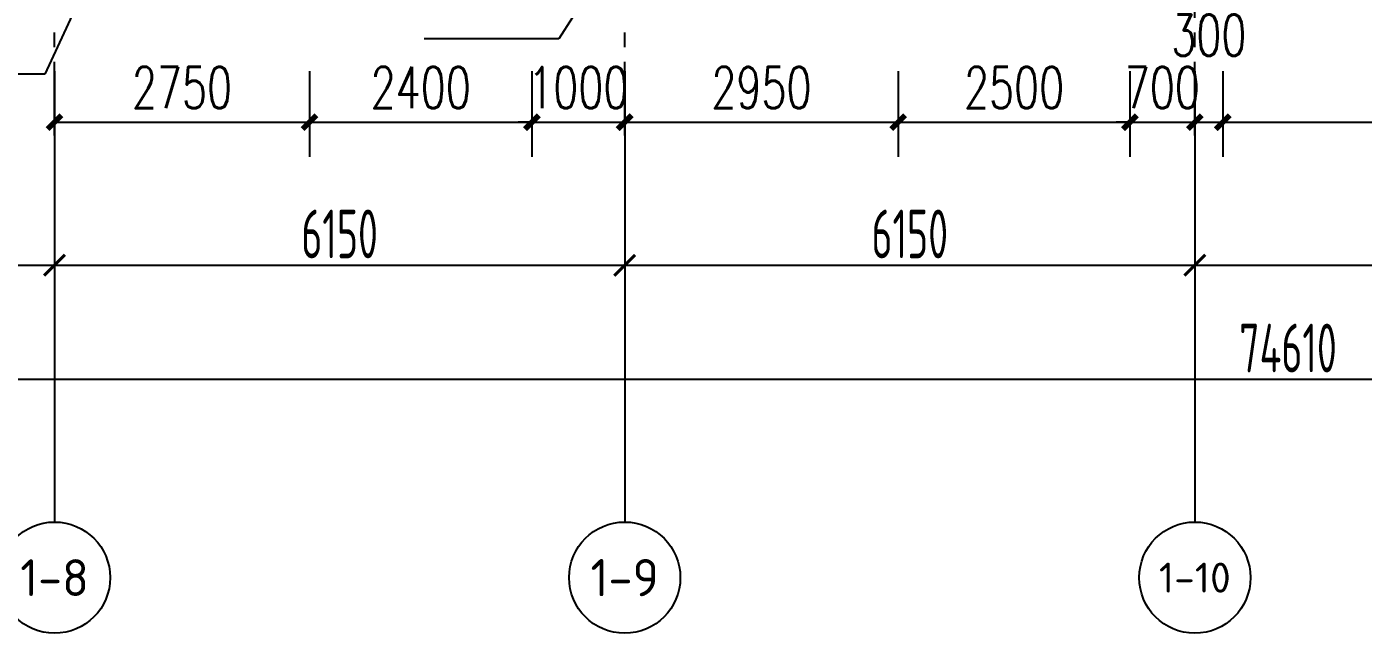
# Model space of a CAD drawing. Header units: millimetres. Extents: x -1048436 to -185795, y -983427 to 400387.
# Drawn here: x -729663 to -715246, y -215965 to -209422 of the extents above; entities that cross this region are included whole.
import ezdxf
from ezdxf.enums import TextEntityAlignment as Align

# ---------------------------------------------------------------- set-up
doc = ezdxf.new("R2010")
doc.units = ezdxf.units.MM
doc.header["$LTSCALE"] = 500
doc.linetypes.add('一层轴网$0$CENTER', pattern=[50.8, 31.75, -6.35, 6.35, -6.35])
for name, color, linetype in [('AXIS_TEXT', 7, 'Continuous'), ('DIM_LEAD', 3, 'Continuous'), ('PUB_DIM', 3, 'Continuous'), ('WINDOW', 4, 'Continuous'), ('WINDOW_TEXT', 7, 'Continuous'), ('一层轴网$0$建-文字', 4, 'Continuous'), ('一层轴网$0$建-符号', 150, 'Continuous'), ('一层轴网$0$建-轴线', 1, '一层轴网$0$CENTER')]:
    doc.layers.add(name, color=color, linetype=linetype)
doc.styles.add('_TCH_DIM_T3', font='SIMPLEX', dxfattribs={"width": 0.705882, "bigfont": 'GBCBIG'})
doc.styles.add('_TCH_WINDOW', font='SIMPLEX', dxfattribs={"height": 3.5, "bigfont": 'GBCBIG'})
doc.styles.add('COMPLEX', font='COMPLEX')
doc.styles.add('一层轴网$0$XD2008', font='xd-hzs.shx', dxfattribs={"width": 0.7, "bigfont": 'xd-hztxt.shx'})
doc.styles.add('一层轴网$0$XD2008_T3', font='xd-hzs.shx', dxfattribs={"width": 0.7, "bigfont": 'xd-hztxt.shx'})
doc.dimstyles.new('_TCH_ARCH&&150', dxfattribs={"dimtxt": 446.25, "dimasz": 150, "dimexe": 375, "dimexo": 450, "dimgap": 150, "dimtad": 1, "dimdec": 0, "dimzin": 0, "dimdsep": 46, "dimtxsty": '_TCH_DIM_T3', "dimblk": 'ARCHTICK', "dimcen": 0.09, "dimclrt": 7, "dimazin": 2, "dimtfac": 1, "dimtdec": 0, "dimtix": 1, "dimtmove": 2, "dimatfit": 3, "dimldrblk": 'ARCHTICK', "dimfxl": 1, "dimtolj": 1, "dimtzin": 0, "dimarcsym": 0})
doc.dimstyles.new('一层轴网$0$XD100&&150', dxfattribs={"dimtxt": 525, "dimasz": 225, "dimexe": 150, "dimexo": 150, "dimgap": 75, "dimtad": 1, "dimdec": 0, "dimdsep": 46, "dimtxsty": '一层轴网$0$XD2008_T3', "dimblk": '一层轴网$0$_ARCHTICK', "dimcen": 2.5, "dimdle": 150, "dimclrt": 7, "dimaunit": 1, "dimadec": 0, "dimazin": 0, "dimtfac": 1, "dimtdec": 0, "dimtix": 1, "dimtmove": 0, "dimatfit": 3, "dimfxl": 1, "dimtolj": 1, "dimtzin": 0, "dimarcsym": 0})

# ---------------------------------------------------------------- blocks, each defined once
blk = doc.blocks.new('_AXISO')
blk.add_circle((0, 0), 0.5)
at = {"layer": 'AXIS_TEXT', "style": 'COMPLEX', "width": 1.041667}
blk.add_attdef('A', text='', height=0.56, dxfattribs=at).set_placement((-0.25, -0.28), (0.25, -0.28), align=Align.FIT)
blk = doc.blocks.new('一层轴网$0$_ARCHTICK')
at = {"color": 0, "linetype": 'ByBlock', "const_width": 0.15}
blk.add_lwpolyline([(-0.5, -0.5), (0.5, 0.5)], dxfattribs=at)
blk = doc.blocks.new('*D2900')
at = {"layer": 'Defpoints', "color": 0, "transparency": 16777216}
for p in [(18000, -2500), (24000, -2500), (24000, -3900)]:
    blk.add_point(p, dxfattribs=at)
at = {"layer": '一层轴网$0$建-符号', "color": 0, "lineweight": -2, "transparency": 16777216}
for p, q in [((18000, -2650), (18000, -4050)), ((24000, -2650), (24000, -4050)), ((17850, -3900), (24150, -3900))]:
    blk.add_line(p, q, dxfattribs=at)
at = {"layer": '一层轴网$0$建-符号', "color": 0, "lineweight": -2, "transparency": 16777216, "xscale": 225, "yscale": 225, "zscale": 225, "rotation": 180}
blk.add_blockref('一层轴网$0$_ARCHTICK', (18000, -3900), dxfattribs=at)
at = {"layer": '一层轴网$0$建-符号', "color": 0, "lineweight": -2, "transparency": 16777216, "xscale": 225, "yscale": 225, "zscale": 225}
blk.add_blockref('一层轴网$0$_ARCHTICK', (24000, -3900), dxfattribs=at)
at = {"layer": '一层轴网$0$建-符号', "color": 7, "transparency": 16777216, "insert": (21000, -3562.5), "char_height": 525, "attachment_point": 5, "style": '一层轴网$0$XD2008_T3'}
blk.add_mtext('\\A1;6000', dxfattribs=at)
blk = doc.blocks.new('*D2901')
at = {"layer": 'Defpoints', "color": 0, "transparency": 16777216}
for p in [(24000, -2500), (30150, -2500), (30150, -3900)]:
    blk.add_point(p, dxfattribs=at)
at = {"layer": '一层轴网$0$建-符号', "color": 0, "lineweight": -2, "transparency": 16777216}
for p, q in [((24000, -2650), (24000, -4050)), ((30150, -2650), (30150, -4050)), ((23850, -3900), (30300, -3900))]:
    blk.add_line(p, q, dxfattribs=at)
at = {"layer": '一层轴网$0$建-符号', "color": 0, "lineweight": -2, "transparency": 16777216, "xscale": 225, "yscale": 225, "zscale": 225, "rotation": 180}
blk.add_blockref('一层轴网$0$_ARCHTICK', (24000, -3900), dxfattribs=at)
at = {"layer": '一层轴网$0$建-符号', "color": 0, "lineweight": -2, "transparency": 16777216, "xscale": 225, "yscale": 225, "zscale": 225}
blk.add_blockref('一层轴网$0$_ARCHTICK', (30150, -3900), dxfattribs=at)
at = {"layer": '一层轴网$0$建-符号', "color": 7, "transparency": 16777216, "insert": (27075, -3562.5), "char_height": 525, "attachment_point": 5, "style": '一层轴网$0$XD2008_T3'}
blk.add_mtext('\\A1;6150', dxfattribs=at)
blk = doc.blocks.new('*D2902')
at = {"layer": 'Defpoints', "color": 0, "transparency": 16777216}
for p in [(30150, -2500), (36300, -2500), (36300, -3900)]:
    blk.add_point(p, dxfattribs=at)
at = {"layer": '一层轴网$0$建-符号', "color": 0, "lineweight": -2, "transparency": 16777216}
for p, q in [((30150, -2650), (30150, -4050)), ((36300, -2650), (36300, -4050)), ((30000, -3900), (36450, -3900))]:
    blk.add_line(p, q, dxfattribs=at)
at = {"layer": '一层轴网$0$建-符号', "color": 0, "lineweight": -2, "transparency": 16777216, "xscale": 225, "yscale": 225, "zscale": 225, "rotation": 180}
blk.add_blockref('一层轴网$0$_ARCHTICK', (30150, -3900), dxfattribs=at)
at = {"layer": '一层轴网$0$建-符号', "color": 0, "lineweight": -2, "transparency": 16777216, "xscale": 225, "yscale": 225, "zscale": 225}
blk.add_blockref('一层轴网$0$_ARCHTICK', (36300, -3900), dxfattribs=at)
at = {"layer": '一层轴网$0$建-符号', "color": 7, "transparency": 16777216, "insert": (33225, -3562.5), "char_height": 525, "attachment_point": 5, "style": '一层轴网$0$XD2008_T3'}
blk.add_mtext('\\A1;6150', dxfattribs=at)
blk = doc.blocks.new('*D2903')
at = {"layer": 'Defpoints', "color": 0, "transparency": 16777216}
for p in [(36300, -2500), (42450, -2500), (42450, -3900)]:
    blk.add_point(p, dxfattribs=at)
at = {"layer": '一层轴网$0$建-符号', "color": 0, "lineweight": -2, "transparency": 16777216}
for p, q in [((36300, -2650), (36300, -4050)), ((42450, -2650), (42450, -4050)), ((36150, -3900), (42600, -3900))]:
    blk.add_line(p, q, dxfattribs=at)
at = {"layer": '一层轴网$0$建-符号', "color": 0, "lineweight": -2, "transparency": 16777216, "xscale": 225, "yscale": 225, "zscale": 225, "rotation": 180}
blk.add_blockref('一层轴网$0$_ARCHTICK', (36300, -3900), dxfattribs=at)
at = {"layer": '一层轴网$0$建-符号', "color": 0, "lineweight": -2, "transparency": 16777216, "xscale": 225, "yscale": 225, "zscale": 225}
blk.add_blockref('一层轴网$0$_ARCHTICK', (42450, -3900), dxfattribs=at)
at = {"layer": '一层轴网$0$建-符号', "color": 7, "transparency": 16777216, "insert": (39375, -3562.5), "char_height": 525, "attachment_point": 5, "style": '一层轴网$0$XD2008_T3'}
blk.add_mtext('\\A1;6150', dxfattribs=at)
blk = doc.blocks.new('*D2910')
at = {"layer": 'Defpoints', "color": 0, "transparency": 16777216}
for p in [(0, -4275), (74610, -4275), (74610, -5130)]:
    blk.add_point(p, dxfattribs=at)
at = {"layer": '一层轴网$0$建-符号', "color": 0, "lineweight": -2, "transparency": 16777216}
for p, q in [((0, -4425), (0, -5280)), ((74610, -4425), (74610, -5280)), ((-150, -5130), (74760, -5130))]:
    blk.add_line(p, q, dxfattribs=at)
at = {"layer": '一层轴网$0$建-符号', "color": 0, "lineweight": -2, "transparency": 16777216, "xscale": 225, "yscale": 225, "zscale": 225, "rotation": 180}
blk.add_blockref('一层轴网$0$_ARCHTICK', (0, -5130), dxfattribs=at)
at = {"layer": '一层轴网$0$建-符号', "color": 0, "lineweight": -2, "transparency": 16777216, "xscale": 225, "yscale": 225, "zscale": 225}
blk.add_blockref('一层轴网$0$_ARCHTICK', (74610, -5130), dxfattribs=at)
at = {"layer": '一层轴网$0$建-符号', "color": 7, "transparency": 16777216, "insert": (37305, -4793), "char_height": 525, "attachment_point": 5, "style": '一层轴网$0$XD2008_T3'}
blk.add_mtext('\\A1;74610', dxfattribs=at)
blk = doc.blocks.new('A$C708231ED')
at = {"layer": 'DIM_LEAD'}
for p, q in [((98605, 35075), (97895, 33967)), ((92943, 34868), (92351, 33584)), ((97895, 33967), (96445, 33967)), ((92351, 33584), (90902, 33584))]:
    blk.add_line(p, q, dxfattribs=at)
blk = doc.blocks.new('_ArchTick')
at = {"color": 0, "linetype": 'ByBlock', "const_width": 0.4}
blk.add_lwpolyline([(-0.5, -0.5), (0.5, 0.5)], dxfattribs=at)
blk = doc.blocks.new('*D2037')
at = {"layer": 'Defpoints', "color": 0, "transparency": 16777216}
for p in [(-729363, -209450), (-726613, -209450), (-726613, -210452)]:
    blk.add_point(p, dxfattribs=at)
at = {"layer": 'PUB_DIM', "color": 0, "lineweight": -2, "transparency": 16777216}
for p, q in [((-729363, -209900), (-729363, -210827)), ((-726613, -209900), (-726613, -210827)), ((-729363, -210452), (-726613, -210452))]:
    blk.add_line(p, q, dxfattribs=at)
at = {"layer": 'PUB_DIM', "color": 0, "lineweight": -2, "transparency": 16777216, "xscale": 150, "yscale": 150, "zscale": 150, "rotation": 180}
blk.add_blockref('_ArchTick', (-729363, -210452), dxfattribs=at)
at = {"layer": 'PUB_DIM', "color": 0, "lineweight": -2, "transparency": 16777216, "xscale": 150, "yscale": 150, "zscale": 150}
blk.add_blockref('_ArchTick', (-726613, -210452), dxfattribs=at)
at = {"layer": 'PUB_DIM', "color": 7, "transparency": 16777216, "insert": (-727988, -210079), "char_height": 446.2, "attachment_point": 5, "style": '_TCH_DIM_T3'}
blk.add_mtext('\\A1;2750', dxfattribs=at)
blk = doc.blocks.new('*D2038')
at = {"layer": 'Defpoints', "color": 0, "transparency": 16777216}
for p in [(-726613, -209450), (-724213, -209450), (-724213, -210452)]:
    blk.add_point(p, dxfattribs=at)
at = {"layer": 'PUB_DIM', "color": 0, "lineweight": -2, "transparency": 16777216}
for p, q in [((-726613, -209900), (-726613, -210827)), ((-724213, -209900), (-724213, -210827)), ((-726613, -210452), (-724213, -210452))]:
    blk.add_line(p, q, dxfattribs=at)
at = {"layer": 'PUB_DIM', "color": 0, "lineweight": -2, "transparency": 16777216, "xscale": 150, "yscale": 150, "zscale": 150, "rotation": 180}
blk.add_blockref('_ArchTick', (-726613, -210452), dxfattribs=at)
at = {"layer": 'PUB_DIM', "color": 0, "lineweight": -2, "transparency": 16777216, "xscale": 150, "yscale": 150, "zscale": 150}
blk.add_blockref('_ArchTick', (-724213, -210452), dxfattribs=at)
at = {"layer": 'PUB_DIM', "color": 7, "transparency": 16777216, "insert": (-725413, -210079), "char_height": 446.2, "attachment_point": 5, "style": '_TCH_DIM_T3'}
blk.add_mtext('\\A1;2400', dxfattribs=at)
blk = doc.blocks.new('*D2039')
at = {"layer": 'Defpoints', "color": 0, "transparency": 16777216}
for p in [(-724213, -209450), (-723213, -209450), (-723213, -210452)]:
    blk.add_point(p, dxfattribs=at)
at = {"layer": 'PUB_DIM', "color": 0, "lineweight": -2, "transparency": 16777216}
for p, q in [((-724213, -209900), (-724213, -210827)), ((-723213, -209900), (-723213, -210827)), ((-724213, -210452), (-724363, -210452)), ((-724213, -210452), (-723213, -210452)), ((-723213, -210452), (-723063, -210452))]:
    blk.add_line(p, q, dxfattribs=at)
at = {"layer": 'PUB_DIM', "color": 0, "lineweight": -2, "transparency": 16777216, "xscale": 150, "yscale": 150, "zscale": 150}
blk.add_blockref('_ArchTick', (-724213, -210452), dxfattribs=at)
at = {"layer": 'PUB_DIM', "color": 0, "lineweight": -2, "transparency": 16777216, "xscale": 150, "yscale": 150, "zscale": 150, "rotation": 180}
blk.add_blockref('_ArchTick', (-723213, -210452), dxfattribs=at)
at = {"layer": 'PUB_DIM', "color": 7, "transparency": 16777216, "insert": (-723713, -210079), "char_height": 446.2, "attachment_point": 5, "style": '_TCH_DIM_T3'}
blk.add_mtext('\\A1;1000', dxfattribs=at)
blk = doc.blocks.new('*D2040')
at = {"layer": 'Defpoints', "color": 0, "transparency": 16777216}
for p in [(-723213, -209450), (-720263, -209450), (-720263, -210452)]:
    blk.add_point(p, dxfattribs=at)
at = {"layer": 'PUB_DIM', "color": 0, "lineweight": -2, "transparency": 16777216}
for p, q in [((-723213, -209900), (-723213, -210827)), ((-720263, -209900), (-720263, -210827)), ((-723213, -210452), (-720263, -210452))]:
    blk.add_line(p, q, dxfattribs=at)
at = {"layer": 'PUB_DIM', "color": 0, "lineweight": -2, "transparency": 16777216, "xscale": 150, "yscale": 150, "zscale": 150, "rotation": 180}
blk.add_blockref('_ArchTick', (-723213, -210452), dxfattribs=at)
at = {"layer": 'PUB_DIM', "color": 0, "lineweight": -2, "transparency": 16777216, "xscale": 150, "yscale": 150, "zscale": 150}
blk.add_blockref('_ArchTick', (-720263, -210452), dxfattribs=at)
at = {"layer": 'PUB_DIM', "color": 7, "transparency": 16777216, "insert": (-721738, -210079), "char_height": 446.2, "attachment_point": 5, "style": '_TCH_DIM_T3'}
blk.add_mtext('\\A1;2950', dxfattribs=at)
blk = doc.blocks.new('*D2041')
at = {"layer": 'Defpoints', "color": 0, "transparency": 16777216}
for p in [(-720263, -209450), (-717763, -209450), (-717763, -210452)]:
    blk.add_point(p, dxfattribs=at)
at = {"layer": 'PUB_DIM', "color": 0, "lineweight": -2, "transparency": 16777216}
for p, q in [((-720263, -209900), (-720263, -210827)), ((-717763, -209900), (-717763, -210827)), ((-720263, -210452), (-717763, -210452))]:
    blk.add_line(p, q, dxfattribs=at)
at = {"layer": 'PUB_DIM', "color": 0, "lineweight": -2, "transparency": 16777216, "xscale": 150, "yscale": 150, "zscale": 150, "rotation": 180}
blk.add_blockref('_ArchTick', (-720263, -210452), dxfattribs=at)
at = {"layer": 'PUB_DIM', "color": 0, "lineweight": -2, "transparency": 16777216, "xscale": 150, "yscale": 150, "zscale": 150}
blk.add_blockref('_ArchTick', (-717763, -210452), dxfattribs=at)
at = {"layer": 'PUB_DIM', "color": 7, "transparency": 16777216, "insert": (-719013, -210079), "char_height": 446.2, "attachment_point": 5, "style": '_TCH_DIM_T3'}
blk.add_mtext('\\A1;2500', dxfattribs=at)
blk = doc.blocks.new('*D2042')
at = {"layer": 'Defpoints', "color": 0, "transparency": 16777216}
for p in [(-717763, -209450), (-717063, -209450), (-717063, -210452)]:
    blk.add_point(p, dxfattribs=at)
at = {"layer": 'PUB_DIM', "color": 0, "lineweight": -2, "transparency": 16777216}
for p, q in [((-717763, -209900), (-717763, -210827)), ((-717063, -209900), (-717063, -210827)), ((-717763, -210452), (-717913, -210452)), ((-717763, -210452), (-717063, -210452)), ((-717063, -210452), (-716913, -210452))]:
    blk.add_line(p, q, dxfattribs=at)
at = {"layer": 'PUB_DIM', "color": 0, "lineweight": -2, "transparency": 16777216, "xscale": 150, "yscale": 150, "zscale": 150}
blk.add_blockref('_ArchTick', (-717763, -210452), dxfattribs=at)
at = {"layer": 'PUB_DIM', "color": 0, "lineweight": -2, "transparency": 16777216, "xscale": 150, "yscale": 150, "zscale": 150, "rotation": 180}
blk.add_blockref('_ArchTick', (-717063, -210452), dxfattribs=at)
at = {"layer": 'PUB_DIM', "color": 7, "transparency": 16777216, "insert": (-717413, -210079), "char_height": 446.2, "attachment_point": 5, "style": '_TCH_DIM_T3'}
blk.add_mtext('\\A1;700', dxfattribs=at)
blk = doc.blocks.new('*D2043')
at = {"layer": 'Defpoints', "color": 0, "transparency": 16777216}
for p in [(-717063, -209450), (-716762, -209450), (-716762, -210452)]:
    blk.add_point(p, dxfattribs=at)
at = {"layer": 'PUB_DIM', "color": 0, "lineweight": -2, "transparency": 16777216}
for p, q in [((-717063, -209900), (-717063, -210827)), ((-716762, -209900), (-716762, -210827)), ((-717063, -210452), (-716762, -210452))]:
    blk.add_line(p, q, dxfattribs=at)
at = {"layer": 'PUB_DIM', "color": 0, "lineweight": -2, "transparency": 16777216, "xscale": 150, "yscale": 150, "zscale": 150, "rotation": 180}
blk.add_blockref('_ArchTick', (-717063, -210452), dxfattribs=at)
at = {"layer": 'PUB_DIM', "color": 0, "lineweight": -2, "transparency": 16777216, "xscale": 150, "yscale": 150, "zscale": 150}
blk.add_blockref('_ArchTick', (-716762, -210452), dxfattribs=at)
at = {"layer": 'PUB_DIM', "color": 7, "transparency": 16777216, "insert": (-716912, -209514), "char_height": 446.2, "attachment_point": 5, "style": '_TCH_DIM_T3'}
blk.add_mtext('\\A1;300', dxfattribs=at)
blk = doc.blocks.new('*D2044')
at = {"layer": 'Defpoints', "color": 0, "transparency": 16777216}
for p in [(-716762, -209450), (-711212, -209450), (-711212, -210452)]:
    blk.add_point(p, dxfattribs=at)
at = {"layer": 'PUB_DIM', "color": 0, "lineweight": -2, "transparency": 16777216}
for p, q in [((-716762, -209900), (-716762, -210827)), ((-711212, -209900), (-711212, -210827)), ((-716762, -210452), (-711212, -210452))]:
    blk.add_line(p, q, dxfattribs=at)
at = {"layer": 'PUB_DIM', "color": 0, "lineweight": -2, "transparency": 16777216, "xscale": 150, "yscale": 150, "zscale": 150, "rotation": 180}
blk.add_blockref('_ArchTick', (-716762, -210452), dxfattribs=at)
at = {"layer": 'PUB_DIM', "color": 0, "lineweight": -2, "transparency": 16777216, "xscale": 150, "yscale": 150, "zscale": 150}
blk.add_blockref('_ArchTick', (-711212, -210452), dxfattribs=at)
at = {"layer": 'PUB_DIM', "color": 7, "transparency": 16777216, "insert": (-713987, -210079), "char_height": 446.2, "attachment_point": 5, "style": '_TCH_DIM_T3'}
blk.add_mtext('\\A1;5550', dxfattribs=at)
blk = doc.blocks.new('$TCHSYS$WIN2D')
for p, q in [((-0.5, 0.5), (0.5, 0.5)), ((-0.5, 0.5), (-0.5, -0.5)), ((0.5, 0.5), (0.5, -0.5)), ((0.5, 0.1667), (-0.5, 0.1667)), ((0.5, -0.1667), (-0.5, -0.1667)), ((-0.5, -0.5), (0.5, -0.5))]:
    blk.add_line(p, q)
blk = doc.blocks.new('一层轴网')
at = {"layer": '一层轴网$0$建-符号'}
for p, q in [((24000, -2500), (24000, -6670)), ((30150, -2500), (30150, -6670)), ((36300, -2500), (36300, -6670))]:
    blk.add_line(p, q, dxfattribs=at)
at = {"layer": '一层轴网$0$建-轴线', "ltscale": 0.05}
for points in [[(24000, -2500), (24000, 29500)], [(30150, -2500), (30150, 29500)], [(36300, -2500), (36300, 29500)]]:
    blk.add_lwpolyline(points, dxfattribs=at)
at = {"layer": '一层轴网$0$建-符号'}
ref = blk.add_blockref('_AXISO', (24000, -7270), dxfattribs=dict(at, xscale=1200, yscale=1200, zscale=1200))
ref.add_attrib('A', '1-8', dxfattribs={"layer": '一层轴网$0$建-文字', "height": 396.67, "style": '一层轴网$0$XD2008', "width": 0.808889}).set_placement((23629.8, -7468.3), (24370.2, -7468.3), align=Align.FIT)
ref = blk.add_blockref('_AXISO', (30150, -7270), dxfattribs=dict(at, xscale=1200, yscale=1200, zscale=1200))
ref.add_attrib('A', '1-9', dxfattribs={"layer": '一层轴网$0$建-文字', "height": 402.24, "style": '一层轴网$0$XD2008', "width": 0.80791}).set_placement((29781.3, -7471.1), (30518.7, -7471.1), align=Align.FIT)
ref = blk.add_blockref('_AXISO', (36300, -7270), dxfattribs=dict(at, xscale=1200, yscale=1200, zscale=1200))
ref.add_attrib('A', '1-10', dxfattribs={"layer": '一层轴网$0$建-文字', "height": 323.08, "style": '一层轴网$0$XD2008', "width": 0.78}).set_placement((35912.3, -7431.5), (36687.7, -7431.5), align=Align.FIT)
for p1, p2, distance, picture, middle in [((18000, -2500), (24000, -2500), -1400, '*D2900', (21000, -3562.5)), ((24000, -2500), (30150, -2500), -1400, '*D2901', (27075, -3562.5)), ((30150, -2500), (36300, -2500), -1400, '*D2902', (33225, -3562.5)), ((36300, -2500), (42450, -2500), -1400, '*D2903', (39375, -3562.5)), ((0, -4275), (74610, -4275), -855, '*D2910', (37305, -4792.5))]:
    dim = blk.add_aligned_dim(p1=p1, p2=p2, distance=distance, dimstyle='一层轴网$0$XD100&&150', dxfattribs=at)
    dim.commit()
    dim.dimension.update_dxf_attribs({"geometry": picture, "text_midpoint": middle})

msp = doc.modelspace()

# ---------------------------------------------------------------- block references
for name, p in [('一层轴网', (-753362.7, -208094.8)), ('A$C708231ED', (-821819.6, -243518.5))]:
    msp.add_blockref(name, p)
at = {"layer": 'WINDOW'}
ref = msp.add_blockref('$TCHSYS$WIN2D', (-713987.2, -208894.8), dxfattribs=dict(at, xscale=-5550, yscale=-200, zscale=-5550, rotation=180))
ref.add_attrib('A', 'LC5630', (-714827.2, -209492.9), dxfattribs={"layer": 'WINDOW_TEXT', "height": 446.25, "style": '_TCH_WINDOW', "width": 0.705882})

# ---------------------------------------------------------------- dimensions: what is measured, and where the dimension line sits
at = {"layer": 'PUB_DIM'}
dim = msp.add_linear_dim(base=(-716762.2412, -210451.928), p1=(-717062.6807, -209449.5814), p2=(-716762.2412, -209449.5814), angle=0, dimstyle='_TCH_ARCH&&150', dxfattribs=at)
dim.commit()
dim.dimension.update_dxf_attribs({"geometry": '*D2043', "text_midpoint": (-716912.4609, -209514.428), "dimtype": 129})
for p1, p2, picture, middle in [((-729362.7, -209449.6), (-726612.7, -209449.6), '*D2037', (-727987.7, -210078.8)), ((-726612.7, -209449.6), (-724212.7, -209449.6), '*D2038', (-725412.7, -210078.8)), ((-724212.7, -209449.6), (-723212.7, -209449.6), '*D2039', (-723712.7, -210078.8)), ((-723212.7, -209449.6), (-720262.7, -209449.6), '*D2040', (-721737.7, -210078.8)), ((-720262.7, -209449.6), (-717762.7, -209449.6), '*D2041', (-719012.7, -210078.8)), ((-717762.7, -209449.6), (-717062.7, -209449.6), '*D2042', (-717412.7, -210078.8)), ((-716762.2, -209449.6), (-711212.2, -209449.6), '*D2044', (-713987.2, -210078.8))]:
    dim = msp.add_aligned_dim(p1=p1, p2=p2, distance=-1002.3, dimstyle='_TCH_ARCH&&150', dxfattribs=at)
    dim.commit()
    dim.dimension.update_dxf_attribs({"geometry": picture, "text_midpoint": middle})

doc.saveas('drawing.dxf')
